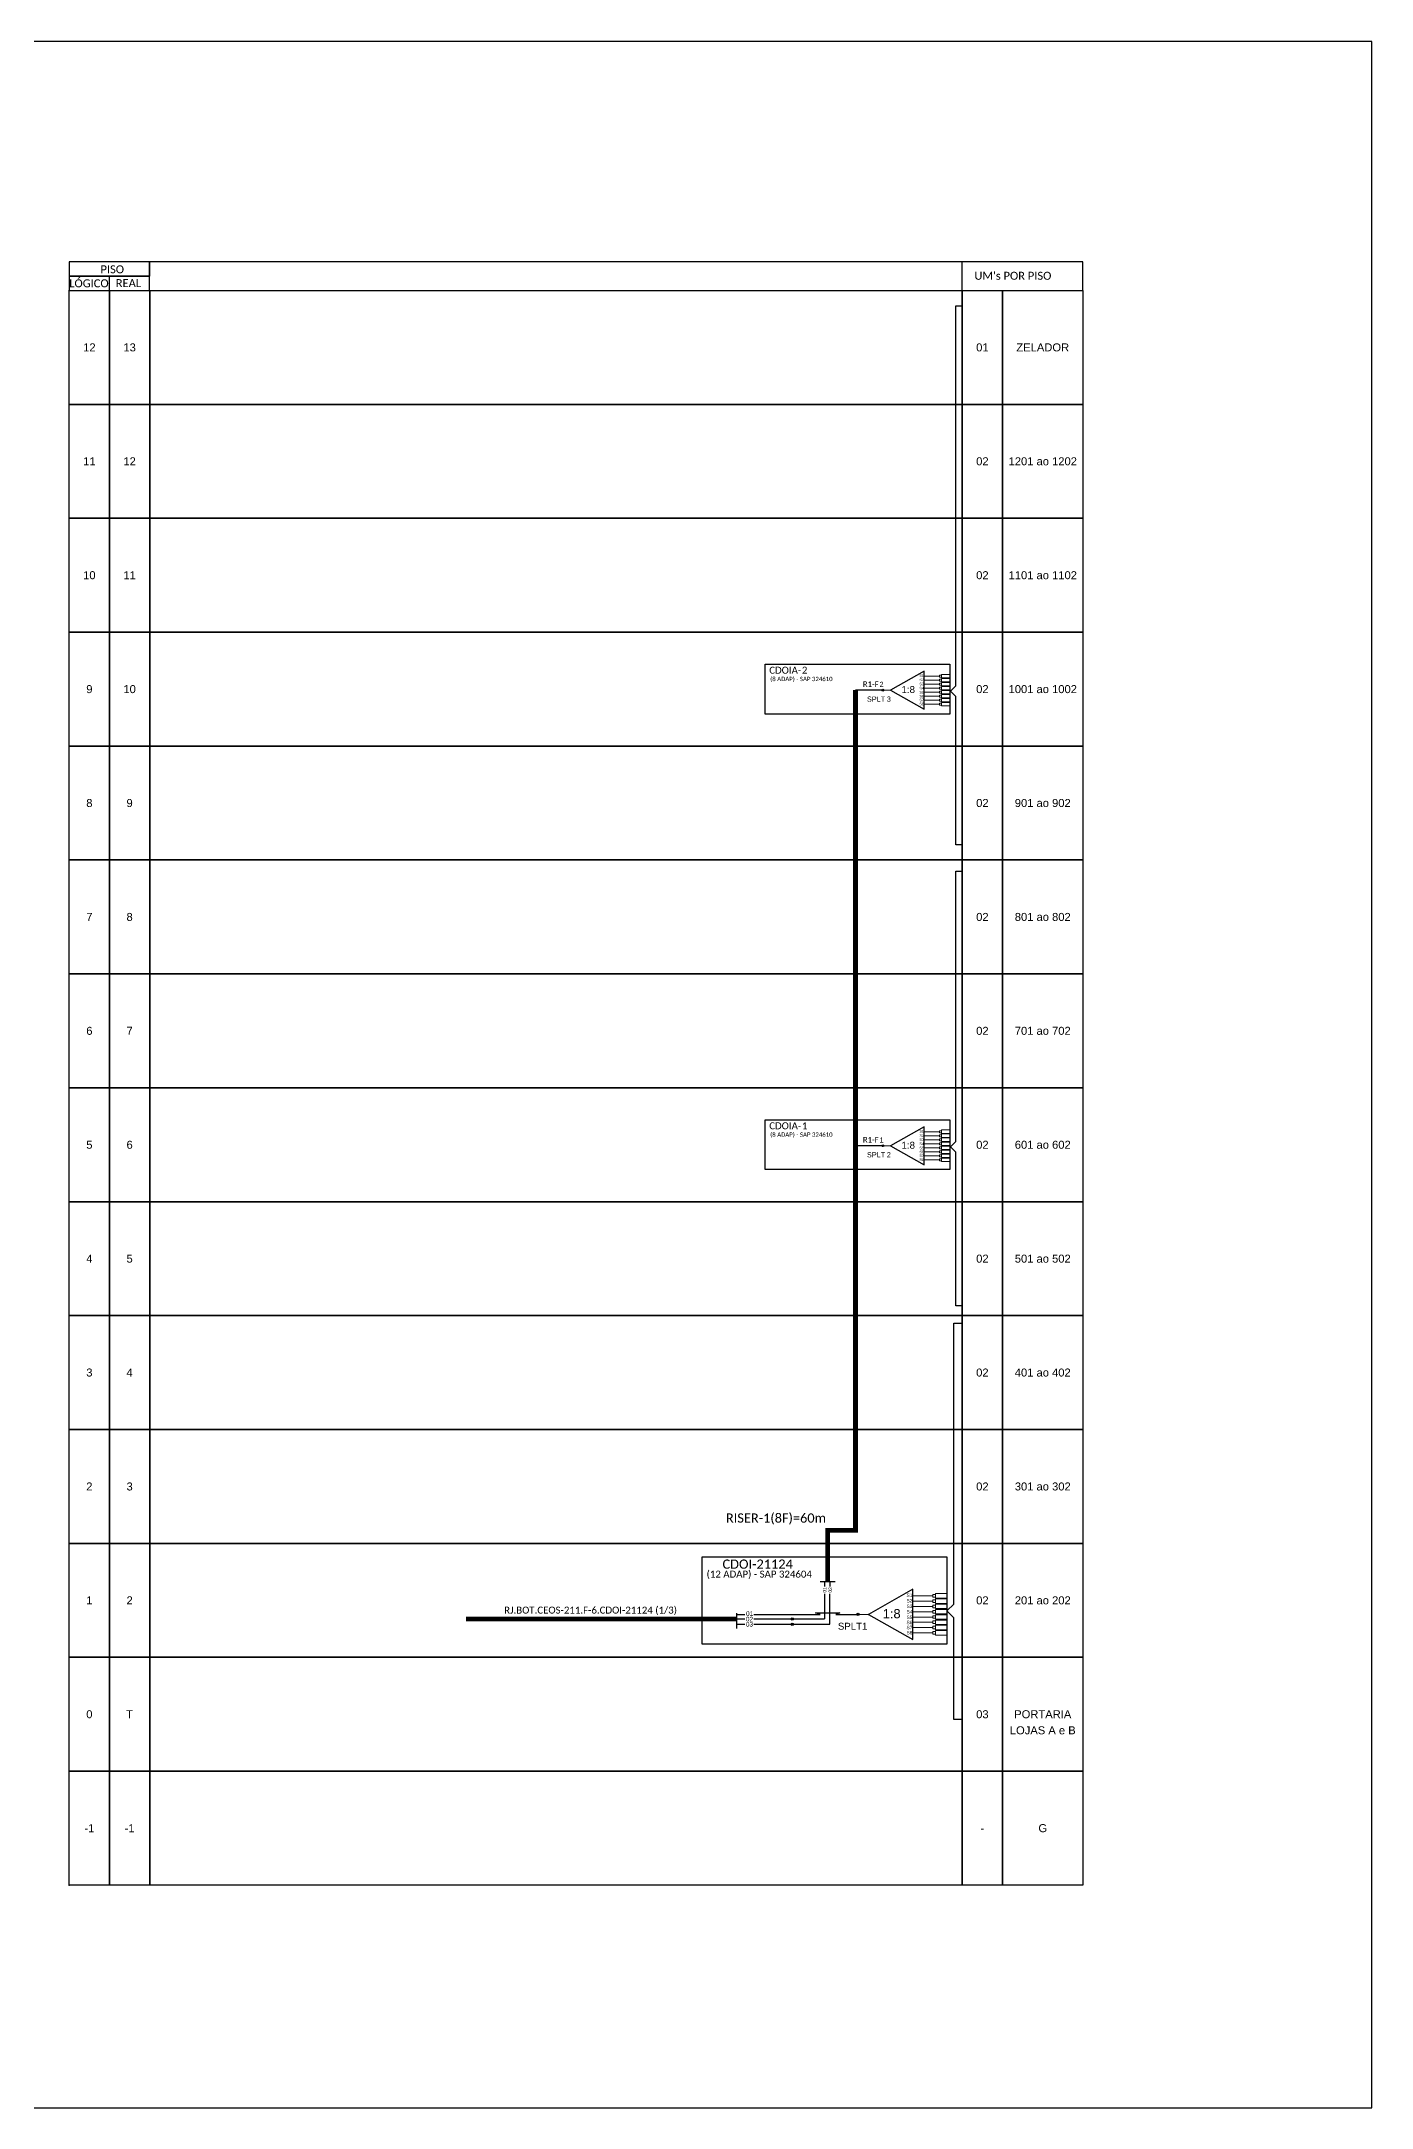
# Model space of a CAD drawing. Extents: x -89 to 1767, y 705 to 1299.
# Drawn here: x 1384 to 1767, y 705 to 1299 of the extents above; entities that cross this region are included whole.
import ezdxf
from ezdxf.enums import TextEntityAlignment as Align

# ---------------------------------------------------------------- set-up
doc = ezdxf.new("R2010")
doc.units = 0
doc.styles.add('ARIAL', font='arial.ttf')
doc.styles.add('WMF-Calibri0', font='calibri.ttf')

# ---------------------------------------------------------------- blocks, each defined once
blk = doc.blocks.new('SPLT_1-8_SC-APC')
at = {"color": 1}
blk.add_lwpolyline([(-7.37, -2.1), (-17.04, -7.55), (-7.37, -13), (-7.37, -2.1)], dxfattribs=at)
at = {"color": 3, "lineweight": 0}
for points in [[(-2.99, -3.51), (-7.37, -3.51)], [(-7.37, -4.66), (-2.99, -4.66)], [(-7.37, -5.82), (-2.99, -5.82)], [(-2.41, -3.02), (-2.41, -4)], [(-2.41, -3.02), (0, -3.02)], [(-2.41, -4), (0, -4)], [(-2.41, -4.17), (-2.41, -5.16)], [(-2.41, -4.17), (0, -4.17)], [(-2.41, -5.16), (0, -5.16)], [(-2.41, -5.32), (-2.41, -6.31)], [(-2.41, -5.32), (0, -5.32)], [(-7.37, -6.97), (-2.99, -6.97)], [(-7.37, -8.12), (-2.99, -8.12)], [(-7.37, -9.28), (-2.99, -9.28)], [(-7.37, -10.43), (-2.99, -10.43)], [(-7.37, -11.58), (-2.99, -11.58)], [(-2.41, -6.31), (0, -6.31)], [(-2.41, -6.48), (-2.41, -7.46)], [(-2.41, -6.48), (0, -6.48)], [(-2.41, -7.46), (0, -7.46)], [(-2.41, -7.63), (-2.41, -8.62)], [(-2.41, -7.63), (0, -7.63)], [(-2.41, -8.62), (0, -8.62)], [(-2.41, -8.78), (-2.41, -9.77)], [(-2.41, -8.78), (0, -8.78)], [(-2.41, -9.77), (0, -9.77)], [(-2.41, -9.94), (-2.41, -10.92)], [(-2.41, -9.94), (0, -9.94)], [(-2.41, -10.92), (0, -10.92)], [(-2.41, -11.09), (-2.41, -12.08)], [(-2.41, -11.09), (0, -11.09)], [(-2.41, -12.08), (0, -12.08)]]:
    blk.add_lwpolyline(points, dxfattribs=at)
for points in [[(-2.99, -3.22), (-2.41, -3.22), (-2.41, -3.8), (-2.99, -3.8)], [(-2.99, -4.38), (-2.41, -4.38), (-2.41, -4.95), (-2.99, -4.95)], [(-2.99, -5.53), (-2.41, -5.53), (-2.41, -6.1), (-2.99, -6.1)], [(-2.99, -6.68), (-2.41, -6.68), (-2.41, -7.26), (-2.99, -7.26)], [(-2.99, -7.84), (-2.41, -7.84), (-2.41, -8.41), (-2.99, -8.41)], [(-2.99, -8.99), (-2.41, -8.99), (-2.41, -9.56), (-2.99, -9.56)], [(-2.99, -10.14), (-2.41, -10.14), (-2.41, -10.72), (-2.99, -10.72)], [(-2.99, -11.3), (-2.41, -11.3), (-2.41, -11.87), (-2.99, -11.87)]]:
    blk.add_lwpolyline(points, close=True, dxfattribs=at)
at = {"color": 1, "lineweight": 0}
blk.add_lwpolyline([(-17.04, -7.55), (-19.26, -7.55)], dxfattribs=at)
at = {"color": 1, "style": 'ARIAL'}
for s, height, p in [('S1', 0.75, (-8.74, -3.78)), ('S2', 0.75, (-8.74, -4.97)), ('S3', 0.75, (-8.74, -6.18)), ('1:8', 2, (-13.91, -8.4)), ('S4', 0.75, (-8.74, -7.36)), ('S5', 0.75, (-8.74, -8.57)), ('S6', 0.75, (-8.74, -9.69)), ('S7', 0.75, (-8.74, -10.78)), ('S8', 0.75, (-8.74, -11.9))]:
    blk.add_text(s, height=height, dxfattribs=at).set_placement(p)

msp = doc.modelspace()

# ---------------------------------------------------------------- hatches: boundary and pattern name
h = msp.add_hatch(color=3)
h.dxf.hatch_style = 1
edge = h.paths.add_edge_path()
edge.add_arc((1626.27, 1112.52), 0.256, 0, 360)
h = msp.add_hatch(color=3)
h.dxf.hatch_style = 1
edge = h.paths.add_edge_path()
edge.add_arc((1626.27, 981.54), 0.256, 0, 360)
h = msp.add_hatch(color=3)
h.dxf.hatch_style = 1
edge = h.paths.add_edge_path()
edge.add_arc((1600.24, 845.51), 0.339, 0, 360)
h = msp.add_hatch(color=3)
h.dxf.hatch_style = 1
edge = h.paths.add_edge_path()
edge.add_arc((1600.24, 844.01), 0.339, 0, 360)
h = msp.add_hatch(color=3)
h.dxf.hatch_style = 1
edge = h.paths.add_edge_path()
edge.add_arc((1619.16, 846.84), 0.339, 0, 360)

# ---------------------------------------------------------------- linework, layer by layer
at = {"color": 5}
for p, q in [((1609.53, 856.31), (1609.53, 854.86)), ((1611.06, 856.31), (1611.06, 854.86)), ((1609.53, 852.71), (1609.51, 845.51)), ((1600.24, 845.51), (1609.51, 845.51))]:
    msp.add_line(p, q, dxfattribs=at)
at = {"color": 3}
for p, q in [((1584.16, 846.84), (1586.63, 846.84)), ((1589.17, 846.84), (1608.24, 846.84)), ((1612.78, 846.84), (1619.16, 846.84))]:
    msp.add_line(p, q, dxfattribs=at)
for points in [[(928.26, 705.02), (1766.82, 705.02), (1766.82, 1299.02), (928.26, 1299.02), (928.26, 705.02)], [(1415.45, 1227.41), (1683.82, 1227.41), (1683.82, 1235.64), (1415.45, 1235.64), (1415.45, 1235.64), (1415.45, 1231.52)], [(1649.07, 1227.41), (1649.07, 1235.64)], [(1403.88, 1227.41), (1403.88, 1231.52)]]:
    msp.add_lwpolyline(points)
for points in [[(1392.31, 1231.52), (1415.45, 1231.52), (1415.45, 1235.64), (1392.31, 1235.64)], [(1392.31, 1227.41), (1415.45, 1227.41), (1415.45, 1231.52), (1392.31, 1231.52)], [(1392.34, 1227.41), (1403.91, 1227.41), (1403.91, 1194.67), (1392.34, 1194.67)], [(1403.91, 1227.41), (1415.49, 1227.41), (1415.49, 1194.67), (1403.91, 1194.67)], [(1415.49, 1227.41), (1649.1, 1227.41), (1649.1, 1194.67), (1415.49, 1194.67)], [(1649.1, 1227.41), (1660.67, 1227.41), (1660.67, 1194.67), (1649.1, 1194.67)], [(1660.67, 1227.41), (1683.82, 1227.41), (1683.82, 1194.67), (1660.67, 1194.67)], [(1392.34, 1194.67), (1403.91, 1194.67), (1403.91, 1161.92), (1392.34, 1161.92)], [(1403.91, 1194.67), (1415.49, 1194.67), (1415.49, 1161.92), (1403.91, 1161.92)], [(1415.49, 1194.67), (1649.1, 1194.67), (1649.1, 1161.92), (1415.49, 1161.92)], [(1649.1, 1194.67), (1660.67, 1194.67), (1660.67, 1161.92), (1649.1, 1161.92)], [(1660.67, 1194.67), (1683.82, 1194.67), (1683.82, 1161.92), (1660.67, 1161.92)], [(1392.34, 1161.92), (1403.91, 1161.92), (1403.91, 1129.18), (1392.34, 1129.18)], [(1403.91, 1161.92), (1415.49, 1161.92), (1415.49, 1129.18), (1403.91, 1129.18)], [(1415.49, 1161.92), (1649.1, 1161.92), (1649.1, 1129.18), (1415.49, 1129.18)], [(1649.1, 1161.92), (1660.67, 1161.92), (1660.67, 1129.18), (1649.1, 1129.18)], [(1660.67, 1161.92), (1683.82, 1161.92), (1683.82, 1129.18), (1660.67, 1129.18)], [(1392.34, 1129.18), (1403.91, 1129.18), (1403.91, 1096.44), (1392.34, 1096.44)], [(1403.91, 1129.18), (1415.49, 1129.18), (1415.49, 1096.44), (1403.91, 1096.44)], [(1415.49, 1129.18), (1649.1, 1129.18), (1649.1, 1096.44), (1415.49, 1096.44)], [(1649.1, 1129.18), (1660.67, 1129.18), (1660.67, 1096.44), (1649.1, 1096.44)], [(1660.67, 1129.18), (1683.82, 1129.18), (1683.82, 1096.44), (1660.67, 1096.44)], [(1392.34, 1096.44), (1403.91, 1096.44), (1403.91, 1063.69), (1392.34, 1063.69)], [(1403.91, 1096.44), (1415.49, 1096.44), (1415.49, 1063.69), (1403.91, 1063.69)], [(1415.49, 1096.44), (1649.1, 1096.44), (1649.1, 1063.69), (1415.49, 1063.69)], [(1649.1, 1096.44), (1660.67, 1096.44), (1660.67, 1063.69), (1649.1, 1063.69)], [(1660.67, 1096.44), (1683.82, 1096.44), (1683.82, 1063.69), (1660.67, 1063.69)], [(1392.34, 1063.69), (1403.91, 1063.69), (1403.91, 1030.95), (1392.34, 1030.95)], [(1403.91, 1063.69), (1415.49, 1063.69), (1415.49, 1030.95), (1403.91, 1030.95)], [(1415.49, 1063.69), (1649.1, 1063.69), (1649.1, 1030.95), (1415.49, 1030.95)], [(1649.1, 1063.69), (1660.67, 1063.69), (1660.67, 1030.95), (1649.1, 1030.95)], [(1660.67, 1063.69), (1683.82, 1063.69), (1683.82, 1030.95), (1660.67, 1030.95)], [(1392.34, 1030.95), (1403.91, 1030.95), (1403.91, 998.21), (1392.34, 998.21)], [(1403.91, 1030.95), (1415.49, 1030.95), (1415.49, 998.21), (1403.91, 998.21)], [(1415.49, 1030.95), (1649.1, 1030.95), (1649.1, 998.21), (1415.49, 998.21)], [(1649.1, 1030.95), (1660.67, 1030.95), (1660.67, 998.21), (1649.1, 998.21)], [(1660.67, 1030.95), (1683.82, 1030.95), (1683.82, 998.21), (1660.67, 998.21)], [(1392.34, 998.21), (1403.91, 998.21), (1403.91, 965.46), (1392.34, 965.46)], [(1403.91, 998.21), (1415.49, 998.21), (1415.49, 965.46), (1403.91, 965.46)], [(1415.49, 998.21), (1649.1, 998.21), (1649.1, 965.46), (1415.49, 965.46)], [(1649.1, 998.21), (1660.67, 998.21), (1660.67, 965.46), (1649.1, 965.46)], [(1660.67, 998.21), (1683.82, 998.21), (1683.82, 965.46), (1660.67, 965.46)], [(1392.34, 965.46), (1403.91, 965.46), (1403.91, 932.72), (1392.34, 932.72)], [(1403.91, 965.46), (1415.49, 965.46), (1415.49, 932.72), (1403.91, 932.72)], [(1415.49, 965.46), (1649.1, 965.46), (1649.1, 932.72), (1415.49, 932.72)], [(1649.1, 965.46), (1660.67, 965.46), (1660.67, 932.72), (1649.1, 932.72)], [(1660.67, 965.46), (1683.82, 965.46), (1683.82, 932.72), (1660.67, 932.72)], [(1392.34, 932.72), (1403.91, 932.72), (1403.91, 899.97), (1392.34, 899.97)], [(1403.91, 932.72), (1415.49, 932.72), (1415.49, 899.97), (1403.91, 899.97)], [(1415.49, 932.72), (1649.1, 932.72), (1649.1, 899.97), (1415.49, 899.97)], [(1649.1, 932.72), (1660.67, 932.72), (1660.67, 899.97), (1649.1, 899.97)], [(1660.67, 932.72), (1683.82, 932.72), (1683.82, 899.97), (1660.67, 899.97)], [(1392.34, 899.97), (1403.91, 899.97), (1403.91, 867.23), (1392.34, 867.23)], [(1403.91, 899.97), (1415.49, 899.97), (1415.49, 867.23), (1403.91, 867.23)], [(1415.49, 899.97), (1649.1, 899.97), (1649.1, 867.23), (1415.49, 867.23)], [(1649.1, 899.97), (1660.67, 899.97), (1660.67, 867.23), (1649.1, 867.23)], [(1660.67, 899.97), (1683.82, 899.97), (1683.82, 867.23), (1660.67, 867.23)], [(1392.34, 867.23), (1403.91, 867.23), (1403.91, 834.49), (1392.34, 834.49)], [(1403.91, 867.23), (1415.49, 867.23), (1415.49, 834.49), (1403.91, 834.49)], [(1415.49, 867.23), (1649.1, 867.23), (1649.1, 834.49), (1415.49, 834.49)], [(1649.1, 867.23), (1660.67, 867.23), (1660.67, 834.49), (1649.1, 834.49)], [(1660.67, 867.23), (1683.82, 867.23), (1683.82, 834.49), (1660.67, 834.49)], [(1392.34, 834.49), (1403.91, 834.49), (1403.91, 801.74), (1392.34, 801.74)], [(1403.91, 834.49), (1415.49, 834.49), (1415.49, 801.74), (1403.91, 801.74)], [(1415.49, 834.49), (1649.1, 834.49), (1649.1, 801.74), (1415.49, 801.74)], [(1649.1, 834.49), (1660.67, 834.49), (1660.67, 801.74), (1649.1, 801.74)], [(1660.67, 834.49), (1683.82, 834.49), (1683.82, 801.74), (1660.67, 801.74)], [(1392.34, 801.74), (1403.91, 801.74), (1403.91, 769), (1392.34, 769)], [(1403.91, 801.74), (1415.49, 801.74), (1415.49, 769), (1403.91, 769)], [(1415.49, 801.74), (1649.1, 801.74), (1649.1, 769), (1415.49, 769)], [(1649.1, 801.74), (1660.67, 801.74), (1660.67, 769), (1649.1, 769)], [(1660.67, 801.74), (1683.82, 801.74), (1683.82, 769), (1660.67, 769)]]:
    msp.add_lwpolyline(points, close=True)
for points in [[(1648.9, 1068), (1647.25, 1068), (1647.24, 1110.71), (1645.68, 1112.22), (1647.24, 1113.73), (1647.24, 1223), (1648.9, 1223)], [(1648.9, 935.5), (1647.25, 935.5), (1647.24, 979.74), (1645.68, 981.24), (1647.24, 982.75), (1647.24, 1060.5), (1648.9, 1060.5)], [(1646.71, 841.82), (1646.71, 845.82), (1644.64, 847.81), (1646.71, 849.81), (1646.71, 930.5), (1648.9, 930.5)], [(1608.24, 846.84), (1606.92, 847.31), (1613.92, 847.31), (1612.78, 846.84)], [(1648.9, 816.64), (1646.71, 816.64), (1646.71, 842.36)]]:
    msp.add_lwpolyline(points, dxfattribs=at)
at = {"color": 1}
for points in [[(1592.44, 1119.97), (1645.56, 1119.97), (1645.56, 1105.65), (1592.44, 1105.65)], [(1592.44, 988.99), (1645.56, 988.99), (1645.56, 974.68), (1592.44, 974.68)], [(1574.36, 863.41), (1644.64, 863.41), (1644.64, 838.31), (1574.36, 838.31)]]:
    msp.add_lwpolyline(points, close=True, dxfattribs=at)
at = {"color": 5, "const_width": 1.36}
msp.add_lwpolyline([(1618.41, 1112.52), (1618.41, 871), (1610.42, 871), (1610.42, 856.31)], dxfattribs=at)
at = {"color": 5}
for points in [[(1626.27, 1112.52), (1618.41, 1112.52)], [(1626.27, 981.54), (1618.41, 981.54)], [(1608.22, 856.31), (1612.61, 856.31)]]:
    msp.add_lwpolyline(points, dxfattribs=at)
at = {"color": 5, "ltscale": 0.5}
msp.add_lwpolyline([(1600.24, 844.01), (1611.06, 844.01), (1611.06, 852.71)], dxfattribs=at)
at = {"color": 1}
for points in [[(1634.89, 854.04), (1622.1, 846.84), (1634.89, 839.63), (1634.89, 854.04)], [(1584.16, 847.21), (1584.16, 842.81)]]:
    msp.add_lwpolyline(points, dxfattribs=at)
at = {"color": 3, "lineweight": 0}
for points in [[(1640.68, 852.18), (1634.89, 852.18)], [(1634.89, 850.65), (1640.68, 850.65)], [(1641.45, 852.83), (1641.45, 851.52)], [(1641.45, 852.83), (1644.64, 852.83)], [(1641.45, 851.52), (1644.64, 851.52)], [(1641.45, 851.3), (1641.45, 850)], [(1641.45, 851.3), (1644.64, 851.3)], [(1641.45, 850), (1644.64, 850)], [(1641.45, 849.78), (1641.45, 848.47)], [(1641.45, 849.78), (1644.64, 849.78)], [(1634.89, 849.12), (1640.68, 849.12)], [(1634.89, 847.6), (1640.68, 847.6)], [(1634.89, 846.07), (1640.68, 846.07)], [(1634.89, 844.55), (1640.68, 844.55)], [(1641.45, 848.47), (1644.64, 848.47)], [(1641.45, 848.25), (1641.45, 846.95)], [(1641.45, 848.25), (1644.64, 848.25)], [(1641.45, 846.95), (1644.64, 846.95)], [(1641.45, 846.73), (1641.45, 845.42)], [(1641.45, 846.73), (1644.64, 846.73)], [(1641.45, 845.42), (1644.64, 845.42)], [(1641.45, 845.2), (1641.45, 843.9)], [(1641.45, 845.2), (1644.64, 845.2)], [(1641.45, 843.9), (1644.64, 843.9)], [(1641.45, 843.68), (1641.45, 842.37)], [(1641.45, 843.68), (1644.64, 843.68)], [(1634.89, 843.02), (1640.68, 843.02)], [(1634.89, 841.5), (1640.68, 841.5)], [(1641.45, 842.37), (1644.64, 842.37)], [(1641.45, 842.15), (1641.45, 840.85)], [(1641.45, 842.15), (1644.64, 842.15)], [(1641.45, 840.85), (1644.64, 840.85)]]:
    msp.add_lwpolyline(points, dxfattribs=at)
for points in [[(1640.68, 852.55), (1641.45, 852.55), (1641.45, 851.8), (1640.68, 851.8)], [(1640.68, 851.03), (1641.45, 851.03), (1641.45, 850.27), (1640.68, 850.27)], [(1640.68, 849.5), (1641.45, 849.5), (1641.45, 848.75), (1640.68, 848.75)], [(1640.68, 847.98), (1641.45, 847.98), (1641.45, 847.22), (1640.68, 847.22)], [(1640.68, 846.45), (1641.45, 846.45), (1641.45, 845.7), (1640.68, 845.7)], [(1640.68, 844.93), (1641.45, 844.93), (1641.45, 844.17), (1640.68, 844.17)], [(1640.68, 843.4), (1641.45, 843.4), (1641.45, 842.65), (1640.68, 842.65)], [(1640.68, 841.88), (1641.45, 841.88), (1641.45, 841.12), (1640.68, 841.12)]]:
    msp.add_lwpolyline(points, close=True, dxfattribs=at)
at = {"color": 1, "const_width": 1.36}
msp.add_lwpolyline([(1506.42, 845.52), (1584.16, 845.51)], dxfattribs=at)
at = {"color": 2}
for points in [[(1584.16, 845.51), (1586.63, 845.51)], [(1589.18, 845.51), (1600.24, 845.51)]]:
    msp.add_lwpolyline(points, dxfattribs=at)
at = {"color": 7}
for points in [[(1584.16, 844.01), (1586.63, 844.01)], [(1589.18, 844.01), (1600.24, 844.01)]]:
    msp.add_lwpolyline(points, dxfattribs=at)
at = {"color": 1, "lineweight": 0}
msp.add_lwpolyline([(1622.1, 846.84), (1619.16, 846.84)], dxfattribs=at)
at = {"color": 3}
for centre, radius in [((1626.27, 1112.52), 0.256), ((1626.27, 981.54), 0.256), ((1600.24, 845.51), 0.339), ((1600.24, 844.01), 0.339), ((1619.16, 846.84), 0.339)]:
    msp.add_circle(centre, radius, dxfattribs=at)
for p in [(1392.34, 1227.41), (1392.34, 1194.67), (1392.34, 1161.92), (1392.34, 1129.18), (1392.34, 1096.44), (1392.34, 1063.69), (1392.34, 1030.95), (1392.34, 998.21), (1392.34, 965.46), (1392.34, 932.72), (1392.34, 899.97), (1392.34, 867.23), (1622.1, 846.84), (1392.34, 834.49), (1392.34, 801.74), (1392.34, 769)]:
    msp.add_point(p)

# ---------------------------------------------------------------- block references
for p in [(1645.54, 1120.07), (1645.54, 989.09)]:
    msp.add_blockref('SPLT_1-8_SC-APC', p, dxfattribs=at)

# ---------------------------------------------------------------- texts
at = {"style": 'WMF-Calibri0'}
for s, p in [('  LÓGICO', (1390.72, 1228.31)), ('     PISO', (1397.27, 1232.33)), ('    REAL', (1402.48, 1228.36)), ("UM's POR PISO", (1652.6, 1230.48))]:
    msp.add_text(s, height=2.3, dxfattribs=at).set_placement(p)
at = {"style": 'ARIAL'}
for s, height, p in [('12', 2.3, (1398.13, 1211.04)), ('13', 2.3, (1409.7, 1211.04)), ('01', 2.3, (1654.89, 1211.04)), ('ZELADOR', 2.3, (1672.25, 1211.04)), ('11', 2.3, (1398.13, 1178.3)), ('12', 2.3, (1409.7, 1178.3)), ('02', 2.3, (1654.89, 1178.3)), ('1201 ao 1202', 2.3, (1672.25, 1178.3)), ('10', 2.3, (1398.13, 1145.55)), ('11', 2.3, (1409.7, 1145.55)), ('02', 2.3, (1654.89, 1145.55)), ('1101 ao 1102', 2.3, (1672.25, 1145.55)), ('9', 2.3, (1398.13, 1112.81)), ('10', 2.3, (1409.7, 1112.81)), ('02', 2.3, (1654.89, 1112.81)), ('1001 ao 1002', 2.3, (1672.25, 1112.81)), ('8', 2.3, (1398.13, 1080.07)), ('9', 2.3, (1409.7, 1080.07)), ('02', 2.3, (1654.89, 1080.07)), ('901 ao 902', 2.3, (1672.25, 1080.07)), ('7', 2.3, (1398.13, 1047.32)), ('8', 2.3, (1409.7, 1047.32)), ('02', 2.3, (1654.89, 1047.32)), ('801 ao 802', 2.3, (1672.25, 1047.32)), ('6', 2.3, (1398.13, 1014.58)), ('02', 2.3, (1654.89, 1014.58)), ('701 ao 702', 2.3, (1672.25, 1014.58)), ('7', 2.3, (1409.7, 1014.58)), ('5', 2.3, (1398.13, 981.83)), ('6', 2.3, (1409.7, 981.83)), ('02', 2.3, (1654.89, 981.83)), ('601 ao 602', 2.3, (1672.25, 981.83)), ('4', 2.3, (1398.13, 949.09)), ('5', 2.3, (1409.7, 949.09)), ('02', 2.3, (1654.89, 949.09)), ('501 ao 502', 2.3, (1672.25, 949.09)), ('3', 2.3, (1398.13, 916.35)), ('4', 2.3, (1409.7, 916.35)), ('02', 2.3, (1654.89, 916.35)), ('401 ao 402', 2.3, (1672.25, 916.35)), ('2', 2.3, (1398.13, 883.6)), ('3', 2.3, (1409.7, 883.6)), ('02', 2.3, (1654.89, 883.6)), ('301 ao 302', 2.3, (1672.25, 883.6)), ('1', 2.3, (1398.13, 850.86)), ('2', 2.3, (1409.7, 850.86)), ('02', 2.3, (1654.89, 850.86)), ('201 ao 202', 2.3, (1672.25, 850.86)), ('02', 1.323, (1587.92, 845.48)), ('03', 1.323, (1587.92, 843.98)), ('01', 1.323, (1587.96, 847.04)), ('0', 2.3, (1398.13, 818.12)), ('T', 2.3, (1409.7, 818.12)), ('03', 2.3, (1654.89, 818.12)), ('LOJAS A e B', 2.3, (1672.25, 813.5)), ('PORTARIA', 2.3, (1672.25, 818.12)), ('-1', 2.3, (1398.13, 785.37)), ('-1', 2.3, (1409.7, 785.37)), ('-', 2.3, (1654.89, 785.37)), ('G', 2.3, (1672.25, 785.37))]:
    msp.add_text(s, height=height, dxfattribs=at).set_placement(p, align=Align.MIDDLE_CENTER)
at = {"color": 1}
for s, height, style, p in [('CDOIA-', 2, 'WMF-Calibri0', (1593.61, 1117.25)), ('2', 2, 'WMF-Calibri0', (1602.99, 1117.25)), ('CDOIA-', 2, 'WMF-Calibri0', (1593.61, 986.27)), ('1', 2, 'WMF-Calibri0', (1602.99, 986.27)), ('CDOI-21124', 2.646, 'WMF-Calibri0', (1580.17, 859.95)), ('S1', 0.992, 'ARIAL', (1633.08, 851.82)), ('S2', 0.992, 'ARIAL', (1633.08, 850.25)), ('S3', 0.992, 'ARIAL', (1633.08, 848.65)), ('RJ.BOT.CEOS-211.F-6.CDOI-21124 (1/3)', 2, 'WMF-Calibri0', (1517.39, 847.05)), ('1:8', 2.646, 'ARIAL', (1626.24, 845.71)), ('S4', 0.992, 'ARIAL', (1633.08, 847.09)), ('S5', 0.992, 'ARIAL', (1633.08, 845.49)), ('S6', 0.992, 'ARIAL', (1633.08, 844)), ('S7', 0.992, 'ARIAL', (1633.08, 842.55)), ('S8', 0.992, 'ARIAL', (1633.08, 841.08))]:
    msp.add_text(s, height=height, dxfattribs=dict(at, style=style)).set_placement(p)
at = {"color": 1, "style": 'WMF-Calibri0'}
for s, height, p in [('(8 ADAP) - SAP 324610', 1.25, (1602.85, 1115.1)), ('(8 ADAP) - SAP 324610', 1.25, (1602.85, 984.12)), ('(12 ADAP) - SAP 324604', 2, (1590.73, 857.4))]:
    msp.add_text(s, height=height, dxfattribs=at).set_placement(p, align=Align.CENTER)
at = {"color": 5, "style": 'WMF-Calibri0'}
for s, height, p in [('R1-F', 1.6, (1620.53, 1113.44)), ('R1-F', 1.6, (1620.53, 982.47)), ('RISER-1(8F)=60m', 2.6457, (1581.15, 873.2))]:
    msp.add_text(s, height=height, dxfattribs=at).set_placement(p)
at = {"color": 5, "style": 'ARIAL'}
for s, p in [('2', (1625.9, 1113.41)), ('1', (1625.9, 982.43))]:
    msp.add_text(s, height=1.5, dxfattribs=at).set_placement(p, align=Align.CENTER)
at = {"color": 7, "style": 'ARIAL'}
for s, p in [('SPLT', (1624.32, 1109.18)), ('3', (1627.99, 1109.18)), ('SPLT', (1624.32, 978.2)), ('2', (1627.99, 978.2))]:
    msp.add_text(s, height=1.5, dxfattribs=at).set_placement(p, align=Align.CENTER)
at = {"style": 'ARIAL'}
for s, p in [('01', (1609.53, 853.87)), ('02', (1611.15, 853.87))]:
    msp.add_text(s, height=0.992, rotation=90, dxfattribs=at).set_placement(p, align=Align.MIDDLE_CENTER)
msp.add_text('SPLT1', height=1.984, dxfattribs=at).set_placement((1617.59, 842.43), align=Align.CENTER)

doc.saveas('drawing.dxf')
